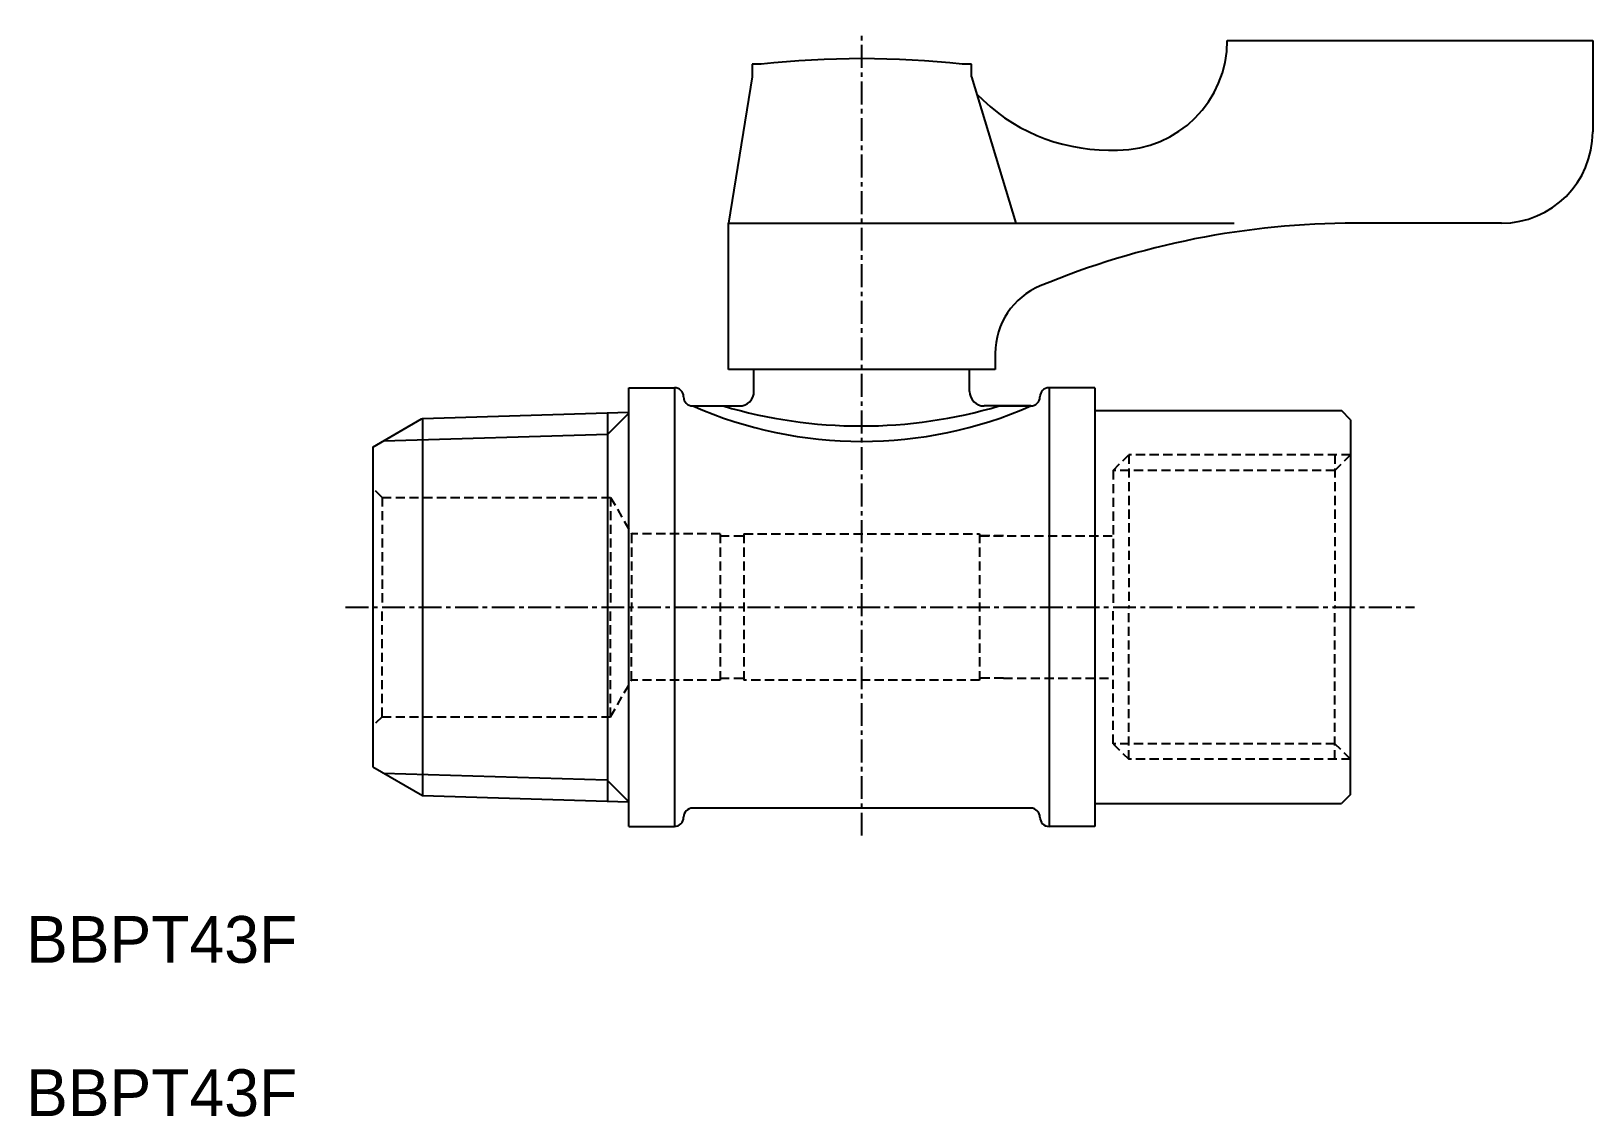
# Model space of a CAD drawing. Extents: x 263.3 to 348.8, y 271.9 to 331.3.
import ezdxf

# ---------------------------------------------------------------- set-up
doc = ezdxf.new("R2010")
doc.units = 0
doc.linetypes.add('CENTER', pattern=[2, 1.25, -0.25, 0.25, -0.25])
doc.linetypes.add('DASHED', pattern=[0.75, 0.5, -0.25])
doc.layers.get('0').update_dxf_attribs({"linetype": 'CONTINUOUS'})
doc.layers.add('CENTER', color=1, linetype='CENTER')

msp = doc.modelspace()

# ---------------------------------------------------------------- linework, layer by layer
at = {"color": 7, "linetype": 'CONTINUOUS'}
for p, q in [((328.766, 330.788), (348.766, 330.788)), ((328.766, 330.788), (328.766, 330.788)), ((348.766, 330.788), (348.766, 325.788)), ((302.766, 329.488), (302.766, 328.788)), ((303.266, 329.488), (302.766, 329.488)), ((314.766, 329.488), (314.266, 329.488)), ((314.766, 328.788), (314.766, 329.488)), ((302.766, 328.788), (301.466, 320.788)), ((314.766, 328.788), (317.189, 320.788)), ((322.266, 324.788), (322.766, 324.788)), ((301.433, 320.788), (329.146, 320.788)), ((301.466, 312.788), (301.466, 320.788)), ((343.766, 320.788), (335.766, 320.788)), ((316.066, 313.663), (316.066, 312.788)), ((316.066, 312.788), (301.466, 312.788)), ((302.866, 311.588), (302.866, 312.788)), ((314.666, 311.588), (314.666, 312.788)), ((296.016, 287.788), (296.016, 311.788)), ((296.016, 311.788), (298.516, 311.788)), ((298.516, 311.788), (298.516, 287.788)), ((299.016, 311.288), (299.016, 311.288)), ((318.516, 311.288), (318.516, 311.288)), ((321.516, 311.788), (319.016, 311.788)), ((319.016, 311.788), (319.016, 287.788)), ((321.516, 311.788), (321.516, 287.788)), ((284.719, 310.099), (296.016, 310.444)), ((294.874, 289.167), (294.874, 310.409)), ((299.516, 310.788), (302.066, 310.788)), ((299.516, 310.788), (301.18, 310.788)), ((318.016, 310.788), (315.466, 310.788)), ((316.282, 310.788), (318.016, 310.788)), ((321.516, 310.538), (335.016, 310.538)), ((335.516, 310.038), (335.016, 310.538)), ((282.016, 308.538), (284.68, 310.076)), ((284.68, 310.076), (284.719, 310.099)), ((284.719, 310.099), (284.719, 289.477)), ((335.516, 310.038), (335.516, 299.788)), ((282.016, 308.538), (282.016, 291.038)), ((335.516, 289.538), (335.516, 299.788)), ((282.016, 291.038), (284.719, 289.477)), ((284.719, 289.477), (296.016, 289.132)), ((321.516, 289.038), (335.016, 289.038)), ((335.516, 289.538), (335.016, 289.038)), ((299.016, 288.288), (299.016, 288.288)), ((318.016, 288.788), (299.516, 288.788)), ((318.516, 288.288), (318.516, 288.288)), ((296.016, 287.788), (298.516, 287.788)), ((321.516, 287.788), (319.016, 287.788))]:
    msp.add_line(p, q, dxfattribs=at)
at = {"color": 3, "linetype": 'CONTINUOUS'}
for p, q in [((296.016, 310.39), (294.874, 309.247)), ((282.594, 308.872), (294.874, 309.247)), ((282.594, 290.704), (294.818, 290.33)), ((296.016, 289.132), (294.818, 290.33))]:
    msp.add_line(p, q, dxfattribs=at)
at = {"color": 3, "linetype": 'DASHED'}
for p, q in [((322.516, 307.263), (323.372, 308.119)), ((335.516, 308.119), (323.372, 308.119)), ((323.372, 308.119), (323.372, 299.788)), ((335.516, 308.119), (334.66, 307.263)), ((334.66, 308.119), (334.66, 299.788)), ((334.66, 307.263), (322.516, 307.263)), ((322.516, 307.263), (322.516, 299.788)), ((282.516, 305.788), (282.016, 306.288)), ((282.516, 305.788), (295.016, 305.788)), ((282.516, 305.788), (282.516, 299.788)), ((295.016, 305.788), (296.171, 303.788)), ((295.016, 305.788), (295.016, 299.788)), ((301.016, 303.788), (296.171, 303.788)), ((296.171, 303.788), (296.171, 299.788)), ((301.016, 303.788), (301.016, 295.788)), ((301.016, 303.688), (302.316, 303.688)), ((302.316, 303.788), (302.316, 295.788)), ((302.316, 303.788), (315.216, 303.788)), ((315.216, 303.788), (315.216, 295.788)), ((316.516, 303.688), (315.216, 303.688)), ((315.216, 303.688), (322.516, 303.688)), ((282.516, 293.788), (282.516, 299.788)), ((295.016, 293.788), (295.016, 299.788)), ((296.171, 295.788), (296.171, 299.788)), ((322.516, 292.313), (322.516, 299.788)), ((323.372, 291.457), (323.372, 299.788)), ((334.66, 291.457), (334.66, 299.788)), ((295.016, 293.788), (296.171, 295.788)), ((301.016, 295.788), (296.171, 295.788)), ((301.016, 295.888), (302.316, 295.888)), ((315.216, 295.788), (302.316, 295.788)), ((316.516, 295.888), (315.216, 295.888)), ((316.516, 295.888), (322.516, 295.888)), ((282.516, 293.788), (282.016, 293.288)), ((282.516, 293.788), (295.016, 293.788)), ((334.66, 292.313), (322.516, 292.313)), ((322.516, 292.313), (323.372, 291.457)), ((335.516, 291.457), (334.66, 292.313)), ((335.516, 291.457), (323.372, 291.457))]:
    msp.add_line(p, q, dxfattribs=at)
at = {"color": 7, "linetype": 'CONTINUOUS'}
for centre, radius, start, end in [((322.766, 330.788), 6, 270, 0), ((308.766, 279.221), 50.567, 83.75574, 96.24426), ((322.266, 334.788), 10, 223.76009, 270), ((343.766, 325.788), 5, 270, 0), ((335.766, 275.788), 45, 90, 112.5151), ((320.066, 313.663), 4, 112.5151, 180), ((298.516, 311.288), 0.5, 0, 90), ((299.516, 311.288), 0.5, 180, 270), ((302.066, 311.588), 0.8, 270, 0), ((315.466, 311.588), 0.8, 180, 270), ((318.016, 311.288), 0.5, 270, 0), ((319.016, 311.288), 0.5, 90, 180), ((308.766, 331.881), 23.032, 246.32105, 293.67895), ((308.731, 336.287), 26.594, 253.50407, 286.49593), ((298.516, 288.288), 0.5, 270, 0), ((299.516, 288.288), 0.5, 90, 180), ((318.016, 288.288), 0.5, 0, 90), ((319.016, 288.288), 0.5, 180, 270)]:
    msp.add_arc(centre, radius, start, end, dxfattribs=at)
at = {"layer": 'CENTER', "color": 1, "linetype": 'CENTER'}
for p, q in [((308.766, 287.288), (308.766, 331.288)), ((280.516, 299.788), (339.016, 299.788))]:
    msp.add_line(p, q, dxfattribs=at)

# ---------------------------------------------------------------- texts
at = {"color": 7, "linetype": 'CONTINUOUS'}
for p in [(263.036, 280.325), (263.036, 271.939)]:
    msp.add_text('BBPT43F', height=2.5597, dxfattribs=at).set_placement(p)

doc.saveas('drawing.dxf')
